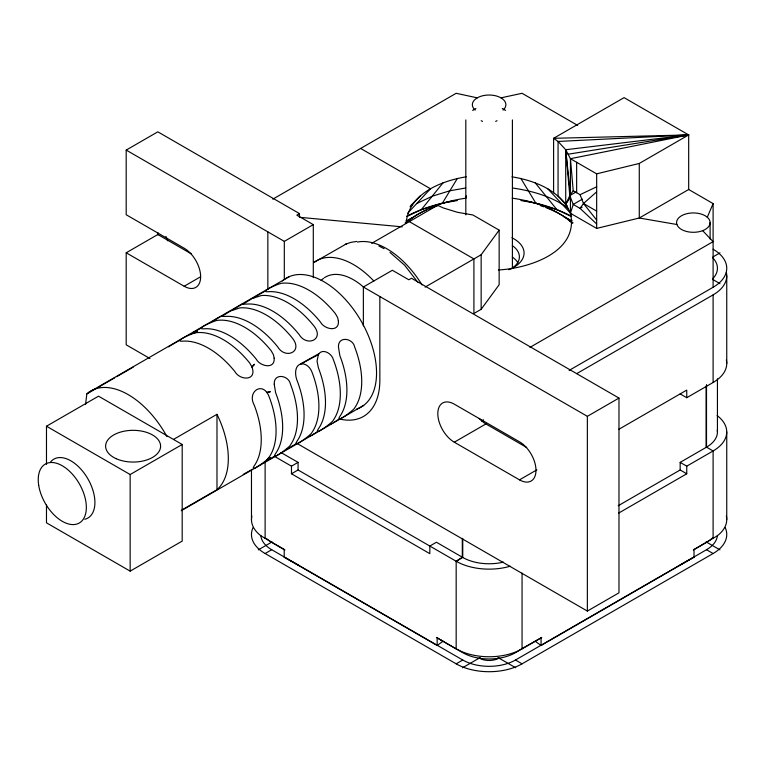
<?xml version="1.0" encoding="UTF-8"?>
<svg xmlns="http://www.w3.org/2000/svg" width="765" height="765" viewBox="0 0 765 765"><rect width="100%" height="100%" fill="white"/><g stroke="black" fill="none" stroke-linecap="round" stroke-linejoin="round"><path stroke-width="1.15" d="M221.984 316.289L230.648 310.934L239.847 307.903A74.53 43.031 60 0 1 292.546 338.331C303.332 352.12 285.249 359.54 277.724 346.889A74.53 43.031 60 0 0 225.025 316.461L221.228 316.299M243.394 303.925L252.058 298.57L261.257 295.548A74.53 43.031 60 0 1 313.956 325.976C324.743 339.756 306.66 347.186 299.134 334.534A74.53 43.031 60 0 0 246.435 304.107L242.056 304.164L233.832 309.165M85.546 404.599L86.828 393.908L88.367 392.646L289.323 276.624M406.196 222.615C408.95 193.717 441.242 180.798 466.268 176.83M498.359 269.959C528.29 268.496 579.373 252.345 570.441 213.272L573.215 204.437L569.791 195.611L565.718 149.73L558.058 141.458L553.602 138.312L624.068 97.633L688.682 134.927L688.682 189.49L639.272 218.015L596.662 228.41L570.441 213.272C560.678 190.495 534.831 180.569 511.957 176.83M465.646 198.078L466.344 195.945M707.29 217.231L713.104 203.595L688.682 189.49M318.336 354.683L317.045 361.195L318.422 367.946A74.53 43.031 60 0 1 318.422 428.802C312.675 437.417 333.377 421.697 333.253 420.243A74.53 43.031 60 0 0 333.253 359.387C331.771 353.43 322.132 347.712 318.336 354.683L301.056 363.872C294.286 365.699 294.984 375.127 297.011 380.31A74.53 43.031 60 0 1 297.011 441.166C291.264 449.782 311.967 434.061 311.843 432.608A74.53 43.031 60 0 0 311.843 371.752C310.169 367.449 305.99 363.251 301.056 363.872M570.441 213.272L570.441 197.284L565.718 204.293L565.718 149.73L570.441 194.683L570.441 158.709L596.662 173.846L639.272 163.461L688.682 134.927L565.718 149.73L570.441 158.709L573.215 190.743L569.791 195.611L565.718 204.293L567.362 205.976M274.205 456.418L264.671 462.022M295.615 444.054L286.081 449.657M316.92 431.881L316.394 432.407M406.923 216.485L421.305 209.667L442.409 203.155L457.384 178.388M596.662 191.852L583.485 203.519L580.061 208.386L596.662 223.963M425.091 287.114L481.156 254.745L499.153 230.141L472.933 215.003L457.384 212.278L443.05 207.86L437.609 205.278L371.675 243.346M409.304 221.62L473.908 258.924L473.908 313.487L481.156 309.309L499.153 284.704L499.153 230.141M421.305 209.667L443.05 182.806M252.01 367.076L249.725 363.059A74.53 43.031 60 0 0 197.026 332.632C195.429 331.838 172.249 341.821 182.194 341.19A74.53 43.031 60 0 1 234.903 371.618C240.047 380.664 257.107 381.085 252.01 367.076L254.516 364.274L251.915 366.865M407.697 213.196L430.485 188.764L360.65 148.448M410.04 206.818L412.507 204.293M410.987 205.355L420.167 196.012M266.679 459.928L269.012 457.327A74.53 43.031 60 0 0 269.012 396.471C262.988 380.721 246.779 391.565 254.19 405.029A74.53 43.031 60 0 1 254.19 465.885C248.453 474.941 269.825 457.298 270.361 457.518L266.813 459.794M338.273 419.622L333.205 422.796M252.326 469.347L243.26 474.386M541.821 644.809L541.065 645.469L535.232 641.271L515.467 652.679A37.265 21.516 0 0 1 462.758 652.679L441.128 640.181M541.783 637.446L541.065 637.857L541.065 645.469L694.018 557.159L694.018 549.547L717.121 535.93A46.589 26.899 0 0 0 726.348 516.05M210.977 322.581L211.503 322.189M232.388 310.217L232.914 309.825M253.798 297.853L255.242 296.81M316.031 432.665L311.795 435.161M168.683 346.908L170.126 345.876M191.011 333.894L191.537 333.521M212.421 321.53L212.947 321.157M255.768 296.438L264.499 291.484M171.188 345.158L178.398 341.018M192.598 332.794L200.267 328.568M214.009 320.439L215.347 319.569M535.232 641.271L541.065 637.857L517.475 651.197A46.589 26.899 0 0 1 460.75 651.197L456.17 648.873L456.17 561.261L462.299 557.226L462.299 538.34M618.216 505.742L680.162 469.978L680.162 462.376L706.516 447.162A37.265 21.516 0 0 0 717.293 430.064M215.768 319.292L220.645 316.528M149.978 358.555L126.196 344.824L126.196 252.785L184.174 286.253A23.294 13.445 60 0 0 200.64 276.739A23.294 13.445 60 0 0 184.174 248.214L126.196 214.745L126.196 150.083L157.82 131.829L299.469 213.598L299.469 217.136M126.196 252.785L157.82 234.52L191.384 253.904M272.809 199.158L456.17 93.292L477.255 97.853M472.646 110.409L475.935 108.506M299.469 213.598L296.83 215.128L313.296 224.633L313.296 277.666M184.174 286.253L200.497 276.825M126.196 150.083L284.312 241.367L313.296 224.633M495.701 121.434L497.021 120.679M86.828 393.908L96.103 388.553M98.169 387.358L114.654 377.843M116.72 376.648L133.206 367.133M46.483 464.393L46.483 426.22L98.532 396.174L182.194 444.475L182.194 541.094L130.155 571.139L46.483 522.83L46.483 504.938M363.365 325.9L363.365 287.009L392.359 270.274L408.826 279.78L411.465 278.259L618.981 398.077L618.981 592.818L587.357 611.072L296.81 443.327M569.791 195.611L575.921 192.072M582.414 199.12L573.215 204.437L580.061 208.386L582.108 207.21M173.693 439.301L216.983 414.305L216.983 489.715L181.946 509.939M46.483 426.22L130.155 474.53L182.194 444.475M570.059 221.525L572.124 220.33M181.248 510.714L363.671 405.393M291.475 466.172L298.063 462.376L298.063 469.978L291.475 473.784L291.475 466.172L274.243 456.227M529.954 347.377L713.104 241.635L702.662 230.667M713.037 256.887L719.961 252.89M258.274 549.872L272.091 541.897M481.481 420.999L483.547 419.813M569.122 370.403L713.104 287.277L713.104 203.595M454.286 442.199L519.502 479.856A23.294 13.445 60 0 0 535.978 470.341A23.294 13.445 60 0 0 519.502 441.816L454.286 404.159A23.294 13.445 60 0 0 437.81 413.674A23.294 13.445 60 0 0 454.286 442.199L485.909 423.944L526.664 447.477M253.062 527.544A46.589 26.899 0 0 0 265.12 553.525L271.709 549.719L462.758 660.023A37.265 21.516 0 0 0 515.467 660.023L706.516 549.719A37.265 21.516 0 0 0 717.398 535.443M576.791 373.588L713.324 294.755A46.598 26.899 0 0 0 726.358 272.35M363.365 287.009L587.357 416.332L618.981 398.077M519.502 479.856L536.848 469.844M618.608 429.442L686.75 390.102L686.75 397.714L680.162 393.908M686.75 397.714L713.104 382.5A46.589 26.899 0 0 0 726.348 359.971M298.063 469.978L456.17 561.261L462.758 557.456A37.265 21.516 0 0 0 503.38 562.122M680.162 462.376L686.75 466.172L713.104 450.958A46.589 26.899 0 0 0 717.121 415.567M618.608 513.124L686.75 473.784L686.75 466.172M265.12 553.525L456.17 663.829L462.758 660.023M462.5 667.788L480.257 657.537M693.3 549.959L706.516 542.375A37.265 21.516 0 0 0 712.444 537.919M456.17 663.829A46.589 26.899 0 0 0 522.055 663.829L713.104 553.525A46.589 26.899 0 0 0 725.163 527.544M680.162 564.933L694.018 557.159M300.54 363.958L318.976 353.64M193.717 333.32L197.523 331.369L193.507 333.387M330.566 424.145L331.981 423.437M309.156 436.509L310.571 435.801M573.215 190.743L580.061 194.692L596.662 186.803M416.648 203.595L432.177 196.242L449.897 190.772L465.722 187.999M345.331 244.312L350.934 242.352L356.71 241.444M346.717 243.681L313.66 262.577A74.53 43.031 60 0 1 373.846 281.051M266.765 392.588L270.361 391.718L266.603 392.388M500.97 97.853L522.055 93.292L577.699 125.422M570.441 158.709L688.682 134.927L553.602 138.312L553.602 192.876M442.409 203.155L457.288 200.545M568.079 154.224L688.682 134.927L558.058 141.458L558.058 196.012L566.196 204.293M300.014 217.346L402.237 226.842M676.891 224.499L639.272 218.015L639.272 163.461M512.502 187.999C532 190.858 551.852 196.328 567.955 208.08M520.936 200.545L535.816 203.155L556.92 209.667L571.302 216.485M378.895 246.005L384.078 248.692M251.876 516.05A46.589 26.899 0 0 0 261.104 535.93L284.207 549.547L284.207 557.159L298.063 564.933M502.289 108.506L505.579 110.409M481.204 120.679L482.524 121.434M580.061 194.692L583.485 203.519L596.662 211.121M713.037 279.627L719.961 283.624M406.1 220.33L408.166 221.525M680.162 469.978L686.75 473.784M706.133 541.897L719.961 549.872M706.516 549.719L713.104 553.525M281.09 452.593L298.063 462.376M291.475 473.784L429.825 553.659L429.825 546.047L436.413 542.242L462.758 557.456L462.758 538.57M515.467 660.023L522.055 663.829M497.977 657.537L515.725 667.788M284.924 549.959L271.709 542.375A37.265 21.516 0 0 1 266.631 538.723M436.452 637.446L456.17 648.873M284.207 557.159L437.159 645.469L443.002 641.271L437.159 637.857L437.159 645.469L436.413 644.809M389.978 252.402L404.742 265.331L417.68 282.122M547.75 188.764L571.35 214.066M535.184 182.806L556.92 209.667M583.485 203.519L596.662 220.062M520.85 178.388L535.816 203.155M165.929 236.395L167.631 240.793M726.75 275.869L726.75 363.48M726.75 431.938L726.75 519.559M717.436 378.828L717.436 431.938M713.104 294.879L713.104 382.5M713.104 538.579L713.104 450.958L706.516 447.162L706.516 384.594M710.111 222.615A16.773 9.687 0 0 1 684.952 231.001A16.773 9.687 0 0 1 684.952 214.229A16.773 9.687 0 0 1 710.111 222.615L710.111 238.996M706.114 386.038L706.114 447.42M596.662 173.846L596.662 228.41M587.357 416.332L587.357 611.072M576.638 162.285L576.638 192.723M522.055 573.1L522.055 648.873M512.407 119.914L512.407 268.257M481.156 254.745L481.156 309.309M465.818 119.914L465.818 214.85M379.842 296.524L379.842 380.195A79.197 45.718 60 0 1 339.497 418.991M284.312 241.367L284.312 279.082M267.846 231.862L267.846 289.61M265.12 461.62L265.12 538.579M251.475 469.834L251.475 519.559M157.82 232.503L157.82 234.845M130.155 474.53L130.155 571.139M713.104 249.237A46.589 26.899 0 0 1 713.104 287.277M406.636 216.313A122.046 70.466 0 0 1 454.008 200.765M524.226 200.765A122.046 70.466 0 0 1 571.598 216.313M357.513 242.046A74.195 42.84 60 0 1 422.051 284.943M475.17 110.084A16.773 9.687 0 0 1 478.058 97.423A16.773 9.687 0 0 1 500.167 97.423A16.773 9.687 0 0 1 503.054 110.084M510.265 566.205A46.589 26.899 0 0 1 456.17 561.261M712.444 257.499A37.265 21.516 0 0 1 712.444 279.015M512.301 257.021A30.284 17.48 0 0 1 517.915 262.864M405.154 222.921A102.481 59.173 0 0 1 426.727 209.906M428.888 208.969A102.481 59.173 0 0 1 432.196 207.64M434.453 206.799A102.481 59.173 0 0 1 437.867 205.603M540.358 205.603A102.481 59.173 0 0 1 543.781 206.799M546.028 207.64A102.481 59.173 0 0 1 573.081 222.921M405.928 223.323A97.824 56.476 0 0 1 466.028 198.154M512.196 198.154A97.824 56.476 0 0 1 572.297 223.323M511.909 237.752A34.941 20.167 0 0 1 508.792 269.71M512.301 245.603A30.284 17.48 0 0 1 511.431 268.658M406.76 220.712A116.462 67.234 0 0 1 412.555 217.595M563.652 216.591A116.462 67.234 0 0 1 571.465 220.712M499 658.12A13.971 8.071 0 0 1 479.234 658.12M271.709 549.719A37.265 21.516 0 0 1 260.827 535.443M50.633 461.907A34.004 19.632 60 0 1 87.459 478.087A34.004 19.632 60 0 1 84.81 519.272M321.128 280.535A55.902 32.273 60 0 1 323.538 278.345M324.408 277.724A55.902 32.273 60 0 1 363.977 287.477M216.983 414.305A74.53 43.031 60 0 1 216.983 489.715M282.409 281.004A74.53 43.031 60 0 1 361.109 321.023A74.53 43.031 60 0 1 356.423 409.189M88.367 392.646A74.53 43.031 60 0 1 166.923 436.557M485.909 423.944A23.294 13.445 60 0 1 479.206 418.426M274.176 358.144C275.084 369.763 260.014 366.339 256.313 359.254A74.53 43.031 60 0 0 203.605 328.826C193.727 329.39 216.791 319.521 218.436 320.267A74.53 43.031 60 0 1 271.135 350.695L273.421 354.711L274.176 358.144M338.407 321.061C339.325 332.679 324.236 329.266 320.545 322.17A74.53 43.031 60 0 0 267.846 291.742C257.958 292.307 281.023 282.438 282.668 283.184A74.53 43.031 60 0 1 335.366 313.612L337.652 317.628L338.407 321.061M274.243 384.25L275.601 392.665A74.53 43.031 60 0 1 275.601 453.521C269.701 462.28 290.671 446.301 290.423 444.972A74.53 43.031 60 0 0 290.423 384.107C288.721 375.032 273.564 372.823 274.243 384.25M338.474 347.167L339.842 355.582A74.53 43.031 60 0 1 339.842 416.437C334.095 425.053 354.788 409.342 354.664 407.879A74.53 43.031 60 0 0 354.664 347.023C352.952 337.948 337.795 335.739 338.474 347.167M116.165 458.684A27.483 15.864 0 0 0 160.325 448.424A27.483 15.864 0 0 0 122.859 431.47A27.483 15.864 0 0 0 116.165 458.684M38.68 485.163A34.004 19.632 60 0 0 78.04 523.623A34.004 19.632 60 0 0 70.16 471.842A34.004 19.632 60 0 0 38.68 485.163"/></g></svg>
